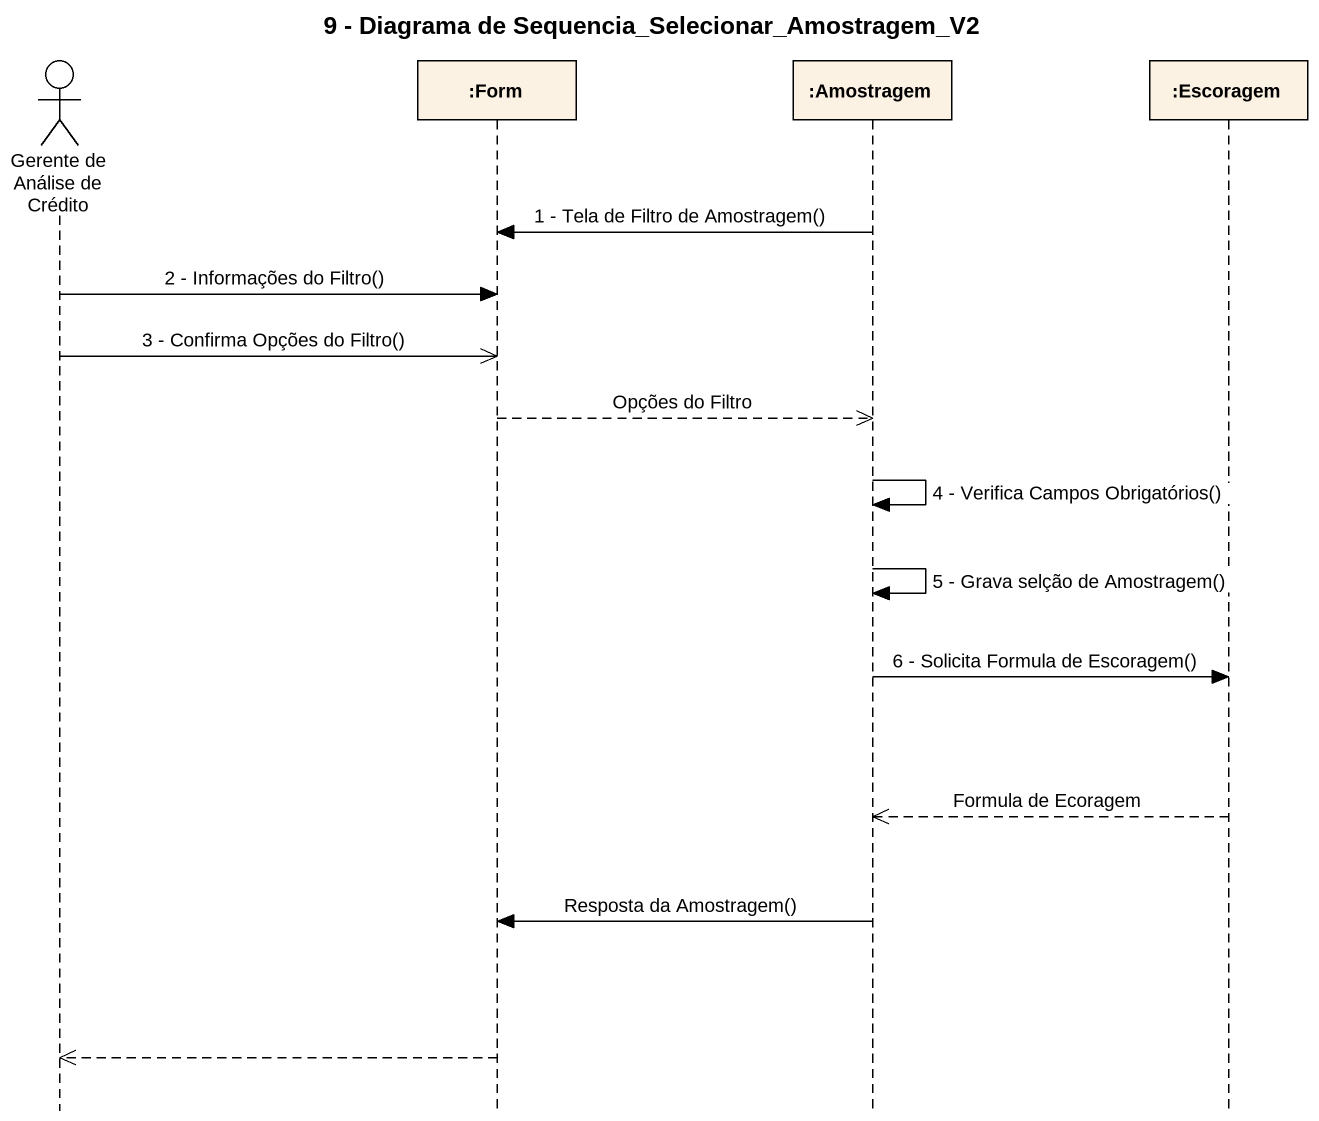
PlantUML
@startuml
title 9 - Diagrama de Sequencia_Selecionar_Amostragem_V2
hide footbox
actor "Gerente de Análise de Crédito" as Gerente_de_Análise_de
participant ":Form" as Form
participant ":Amostragem" as Amostragem
participant ":Escoragem" as Escoragem

Amostragem -> Form : 1 - Tela de Filtro de Amostragem()
Gerente_de_Análise_de -> Form : 2 - Informações do Filtro()
Gerente_de_Análise_de ->> Form : 3 - Confirma Opções do Filtro()
Form -->> Amostragem : Opções do Filtro
Amostragem -> Amostragem : 4 - Verifica Campos Obrigatórios()
Amostragem -> Amostragem : 5 - Grava selção de Amostragem()
Amostragem -> Escoragem : 6 - Solicita Formula de Escoragem()
Escoragem -->> Amostragem : Formula de Ecoragem
Amostragem -> Form : Resposta da Amostragem()
Form -->> Gerente_de_Análise_de
@enduml
